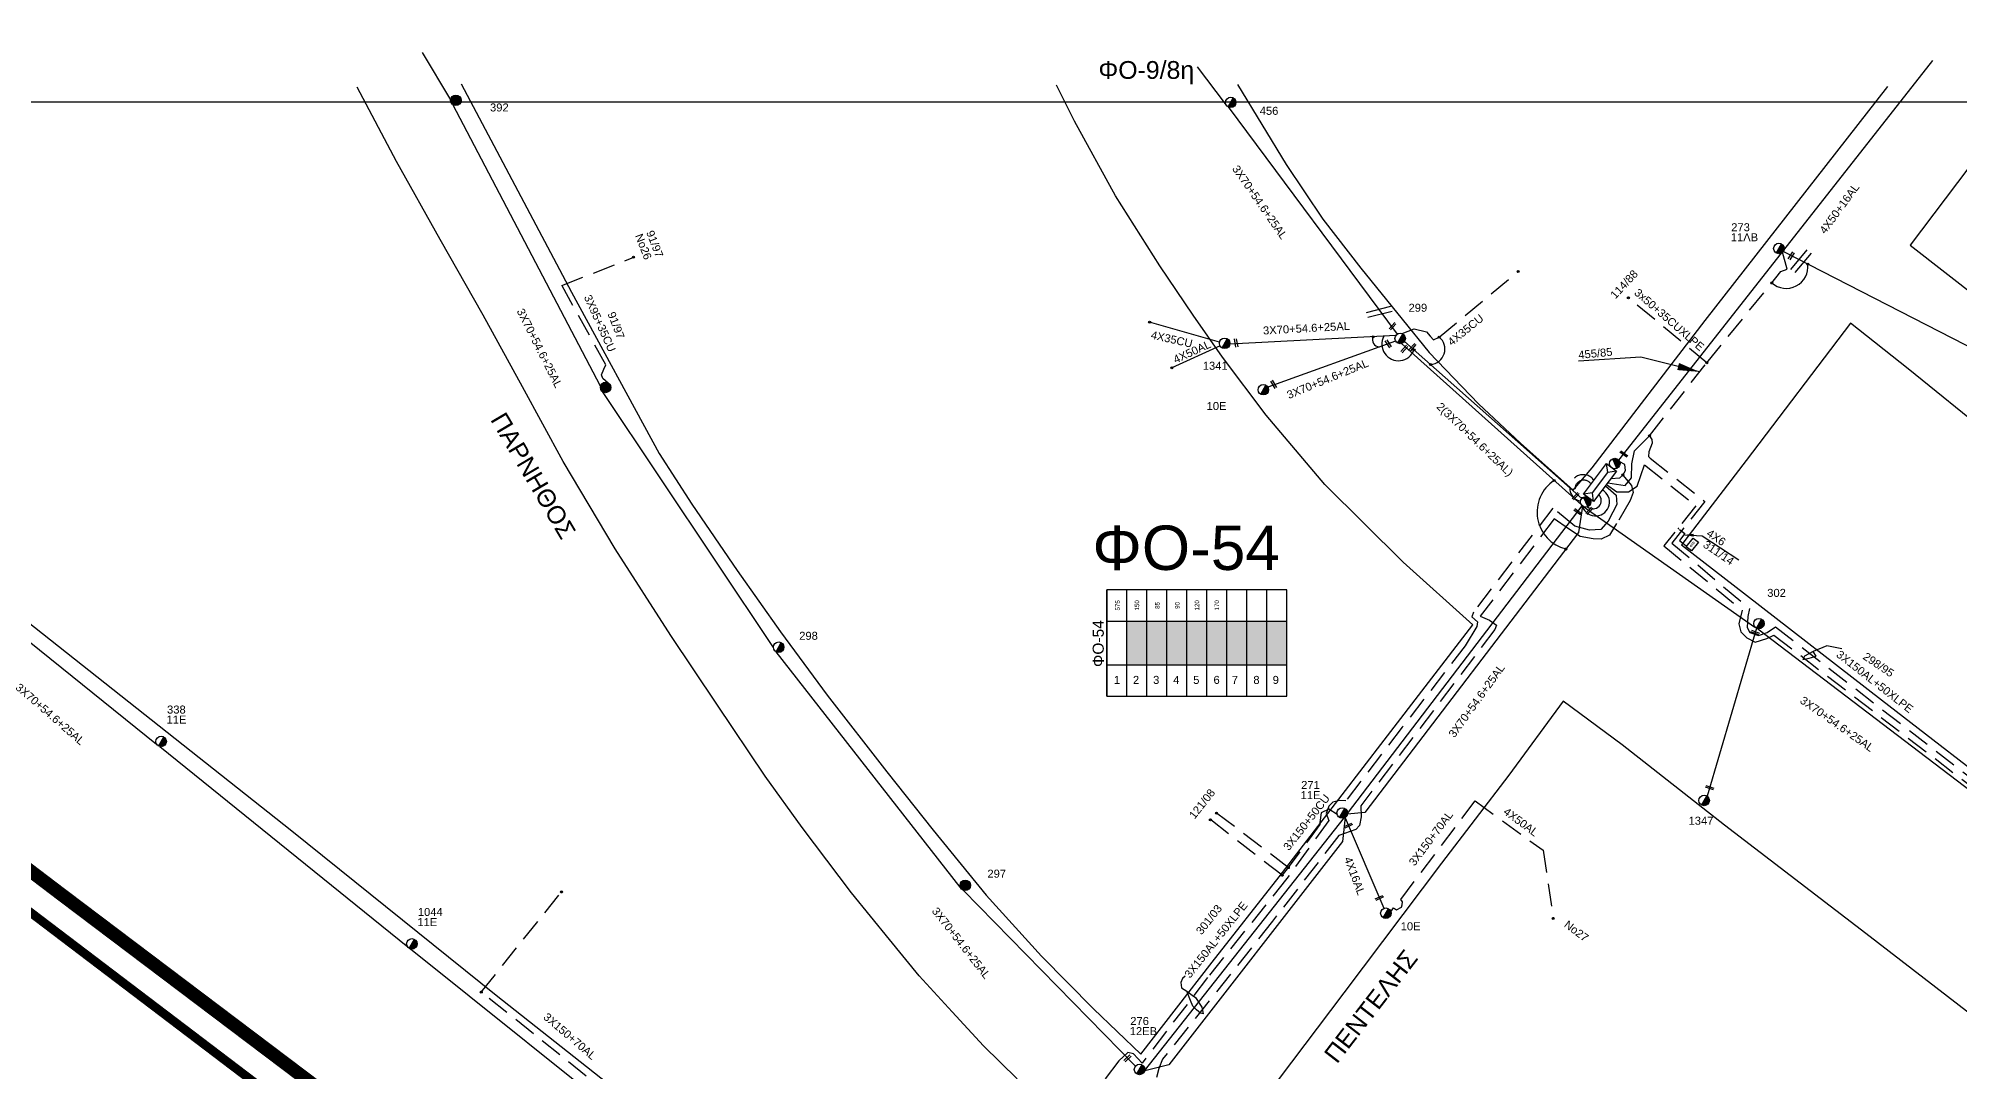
# Model space of a CAD drawing. Header units: millimetres. Extents: x 895 to 1951, y 728 to 1259.
# Drawn here: x 1381.8 to 1597.9, y 1141.9 to 1258.1 of the extents above; entities that cross this region are included whole.
import ezdxf
from ezdxf.enums import TextEntityAlignment as Align

# ---------------------------------------------------------------- set-up
doc = ezdxf.new("R2010")
doc.units = ezdxf.units.MM
doc.linetypes.add('CENTER', pattern=[50.8, 31.75, -6.35, 6.35, -6.35])
doc.linetypes.add('DASHED', pattern=[19.05, 12.7, -6.35])
for name, color, linetype in [('Pillar OTE', 7, 'Continuous'), ('Άγνωστα', 7, 'Continuous'), ('Ασφαλειοκιβώτια Χ.Τ 9 αναχωρήσεων', 7, 'Continuous'), ('Γέφυρες Εναέριου Δικτύου', 7, 'Continuous'), ('Γυμνά εναέρια ΧΤ (3Φ)   4x16AL', 7, 'Continuous'), ('Γυμνά εναέρια ΧΤ (3Φ)   4x35CU', 7, 'Continuous'), ('Γυμνά εναέρια ΧΤ (3Φ)   4x50AL', 7, 'Continuous'), ('Γυμνά εναέρια ΧΤ και ΦΟΠ (3Φ)   4x50+16AL', 7, 'Continuous'), ('Επιγραφές - Σχήματα', 7, 'Continuous'), ('Καλώδια ΧΤ   3x150+50CU', 7, 'DASHED'), ('Καλώδια ΧΤ   3x150AL+50XLPE', 7, 'DASHED'), ('Καλώδια ΧΤ   3x95+35 CU', 7, 'DASHED'), ('Μηχανική τομή', 7, 'Continuous'), ('Στύλος Ξύλινος', 7, 'Continuous'), ('Στύλος Ξύλινος @ 1', 7, 'Continuous'), ('Στύλος ΦΜ', 7, 'Continuous'), ('Στύλος ΦΜ @ 1', 7, 'Continuous'), ('Συνδέσεις', 7, 'Continuous'), ('Συνεστραμμένα ΧΤ   3x70+54.6+25 AL', 7, 'SYN_LINE'), ('Τομή', 7, 'Continuous'), ('Υποσταθμός εναέριος 2 στύλων', 7, 'Continuous'), ('Υποσταθμός πόλεως', 7, 'Continuous'), ('Υπόβαθρο ΔΕΗ', 7, 'Continuous'), ('Υπόγεια Καλώδια Δικτύου ΧΤ      2Χ6 CU', 7, 'DASHED'), ('Υπόγεια καλώδια Δικτύου ΧΤ και Παρ. ΧΤ - 3X150+70 AL', 7, 'DASHED'), ('Υπόγεια καλώδια Παροχών ΧΤ   4x50AL', 7, 'DASHED'), ('Υπόγεια καλώδια Παροχών ΧΤ   4x6', 7, 'DASHED')]:
    doc.layers.add(name, color=color, linetype=linetype)
doc.styles.get("Standard").update_dxf_attribs({"font": 'ARIAL.TTF'})
doc.linetypes.add('SYN_LINE', pattern='A,0.5,-0.0001,["/\\/\\/\\/",Standard,S=0.1,R=0,X=0,Y=-0.05],-0.25', length=0.7501)
doc.dimstyles.new('ISO-25', dxfattribs={"dimtxt": 2.5, "dimasz": 2.5, "dimexe": 1.25, "dimexo": 0.625, "dimtad": 1, "dimtxsty": 'Standard', "dimcen": 2.5, "dimadec": 0, "dimazin": 0, "dimtfac": 1, "dimtmove": 0, "dimatfit": 3, "dimfxl": 1, "dimarcsym": 0})

# ---------------------------------------------------------------- blocks, each defined once
blk = doc.blocks.new('ΥΠΑΡΧΩΝ ΤΣΙΜΕΝΤΕΝΙΟΣ ΣΤΥΛΟΣ')
at = {"layer": 'Στύλος ΦΜ'}
blk.add_hatch(color=7, dxfattribs=at).paths.add_polyline_path([(-1.29, -2.28, 0.574793), (2.62, 0, 0.268822), (1.3, 2.27)])
at = {"layer": 'Στύλος ΦΜ', "color": 7}
blk.add_line((-1.29, -2.28), (1.3, 2.27), dxfattribs=at)
blk.add_circle((0, 0), 2.62, dxfattribs=at)
at = {"layer": 'Στύλος ΦΜ', "flags": 4}
for tag, p in [('ΑΡΙΘΜΟΣ', (-4.68, 8.05)), ('ΤΥΠΟΣ', (-4.91, 3.03))]:
    blk.add_attdef(tag, p, '', height=4, dxfattribs=at)
blk = doc.blocks.new('ΥΠΑΡΧΩΝ ΞΥΛΙΝΟΣ ΣΤΥΛΟΣ')
at = {"layer": 'Στύλος Ξύλινος'}
h = blk.add_hatch(color=7, dxfattribs=at)
h.paths.add_polyline_path([(-2.62, 0, 0.270008), (-1.29, -2.28), (1.3, 2.27, 0.576266)])
h.paths.add_polyline_path([(-1.29, -2.28, 0.574793), (2.62, 0, 0.268822), (1.3, 2.27)])
at = {"layer": 'Στύλος Ξύλινος', "color": 7}
blk.add_line((-1.29, -2.28), (1.3, 2.27), dxfattribs=at)
blk.add_circle((0, 0), 2.62, dxfattribs=at)
at = {"layer": 'Στύλος Ξύλινος', "flags": 4}
for tag, p in [('ΑΡΙΘΜΟΣ', (-4.91, 8.6)), ('ΤΥΠΟΣ', (-4.85, 3.39))]:
    blk.add_attdef(tag, p, '', height=4, dxfattribs=at)
blk = doc.blocks.new('ΥΠΟΣΤΑΘΜΟΣ ΕΝΑΕΡΙΟΣ ΕΠΙ 2 ΣΤΥΛΩΝ')
at = {"layer": 'Υποσταθμός εναέριος 2 στύλων', "linetype": 'Continuous'}
for points in [[(-11.97, -2.11, 0.574793), (-8.45, -0.07, 0.268822), (-9.64, 1.98)], [(9.68, -2.15, 0.574793), (13.19, -0.1, 0.268822), (12.01, 1.95)]]:
    blk.add_hatch(color=256, dxfattribs=at).paths.add_polyline_path(points)
for p, q in [((-11.97, -2.11), (-9.64, 1.98)), ((9.68, -2.15), (12.01, 1.95))]:
    blk.add_line(p, q, dxfattribs=at)
for centre in [(-10.81, -0.07), (10.84, -0.1)]:
    blk.add_circle(centre, 2.36, dxfattribs=at)
at = {"layer": 'Υποσταθμός πόλεως', "linetype": 'Continuous', "ltscale": 40}
blk.add_lwpolyline([(-8.57, 2.82), (8.57, 2.82), (8.57, -2.82), (-8.57, -2.82)], close=True, dxfattribs=at)
for points in [[(-5.75, 0), (-8.57, 2.82)], [(-8.57, -2.82), (-5.75, 0)], [(-5.75, 0), (5.75, 0)], [(5.75, 0), (8.57, 2.82)], [(8.57, -2.82), (5.75, 0)]]:
    blk.add_lwpolyline(points, dxfattribs=at)
at = {"layer": 'Υποσταθμός εναέριος 2 στύλων', "ltscale": 40, "flags": 1}
for tag, p in [('ΜΕΤΑΣΧΗΜΑΤΙΣΜΟΣ', (14.09, 2.51)), ('ΙΣΧΥΣ', (14.07, -0.28)), ('ΑΡΙΘΜΟΣ', (14.19, -3))]:
    blk.add_attdef(tag, p, '', height=1.8, dxfattribs=at)
blk = doc.blocks.new('ΜΗΧΑΝΙΚΗ ΤΟΜΗ')
at = {"layer": 'Μηχανική τομή', "ltscale": 40}
for p, q in [((-1.89, 0.78), (1.89, 0.78)), ((1.89, 0), (-1.89, 0))]:
    blk.add_line(p, q, dxfattribs=at)
blk = doc.blocks.new('ΤΟΜΗ')
at = {"layer": 'Τομή', "ltscale": 40}
for p, q in [((-5.68, 0), (5.68, 0)), ((5.68, -2.33), (-5.68, -2.33))]:
    blk.add_line(p, q, dxfattribs=at)
blk = doc.blocks.new('_ΣΥΝΔΕΣΗ')
at = {"layer": 'Συνδέσεις', "linetype": 'SYN_LINE', "ltscale": 40}
blk.add_hatch(color=256, dxfattribs=at).paths.add_polyline_path([(0.5, -0.01, 1), (-0.5, -0.01, 1)])
at = {"layer": 'Συνδέσεις'}
blk.add_circle((0, -0.01), 0.5, dxfattribs=at)
blk = doc.blocks.new('ΑΣΦΑΛΕΙΟΚΙΒΩΤΙΟ ΥΠΟΣΤΑΘΜΟΥ 9 ΑΝΑΧΩΡΗΣΕΩΝ')
at = {"layer": 'Ασφαλειοκιβώτια Χ.Τ 9 αναχωρήσεων', "ltscale": 40}
for p, q in [((-23.8, 40.36), (24.02, 40.36)), ((-9.72, 40.36), (-9.72, -40.64)), ((9.94, 40.36), (9.94, -40.64)), ((-23.8, 31.36), (24.02, 31.36)), ((-23.8, 22.36), (24.02, 22.36)), ((-23.8, 13.36), (24.02, 13.36)), ((-23.8, 4.36), (24.02, 4.36)), ((-23.8, -4.64), (24.02, -4.64)), ((-23.8, -13.64), (24.02, -13.64)), ((-23.8, -22.64), (24.02, -22.64)), ((-23.8, -31.64), (24.02, -31.64))]:
    blk.add_line(p, q, dxfattribs=at)
at = {"layer": 'Ασφαλειοκιβώτια Χ.Τ 9 αναχωρήσεων'}
blk.add_lwpolyline([(-23.8, -40.64), (24.02, -40.64), (24.02, 40.36), (-23.8, 40.36)], close=True, dxfattribs=at)
for s, p in [('1', (-18.29, 37.24)), ('2', (-18.29, 28.67)), ('3', (-18.29, 19.6)), ('4', (-18.29, 10.58)), ('5', (-18.29, 1.57)), ('6', (-18.29, -7.57)), ('7', (-18.29, -15.81)), ('8', (-18.29, -25.5)), ('9', (-18.29, -34.19))]:
    blk.add_text(s, height=3.6, rotation=270, dxfattribs=at).set_placement(p)
at = {"layer": 'Ασφαλειοκιβώτια Χ.Τ 9 αναχωρήσεων', "ltscale": 40}
for tag, height, p in [('ΟΝΟΜΑ', 5, (-0.16, 44.31)), ('ΚΕΙΜΕΝΟ 1', 2, (17.06, 35.59)), ('ΚΕΙΜΕΝΟ 2', 2, (17.06, 26.88)), ('ΚΕΙΜΕΝΟ 3', 2, (17.06, 17.69)), ('ΚΕΙΜΕΝΟ 4', 2, (17.06, 8.71)), ('ΚΕΙΜΕΝΟ 5', 2, (17.06, -0.13)), ('ΚΕΙΜΕΝΟ 6', 2, (17.06, -9.05)), ('ΚΕΙΜΕΝΟ 7', 2, (17.06, -18.13)), ('ΚΕΙΜΕΝΟ 8', 2, (17.06, -26.85)), ('ΣΧ', 2, (-0.1, -42.64)), ('ΚΕΙΜΕΝΟ 9', 2, (17.06, -35.99))]:
    blk.add_attdef(tag, text='', height=height, dxfattribs=at).set_placement(p, align=Align.MIDDLE_CENTER)
blk = doc.blocks.new('PILLAR ΟΤΕ')
at = {"layer": 'Pillar OTE', "ltscale": 40}
blk.add_lwpolyline([(-3.3, 2), (3.4, 2), (3.4, -2), (-3.3, -2)], close=True, dxfattribs=at)
at = {"layer": 'Pillar OTE', "insert": (-1.8, 0.7), "char_height": 1.357, "width": 109.961, "attachment_point": 1}
blk.add_mtext('{\\fArial|b1|i0|c161|p34;OTE}', dxfattribs=at)

msp = doc.modelspace()

# ---------------------------------------------------------------- hatches: boundary and pattern name
at = {"layer": 'Pillar OTE', "ltscale": 40}
h = msp.add_hatch(color=256, dxfattribs=at)
h.dxf.hatch_style = 1
h.paths.add_polyline_path([(1566.11, 1202.92), (1566.38, 1202.85), (1566.26, 1203.11)])
at = {"layer": 'Ασφαλειοκιβώτια Χ.Τ 9 αναχωρήσεων'}
for color, points in [(2, [(1504.21, 1192.54), (1504.21, 1187.63), (1506.46, 1187.63), (1506.46, 1192.54)]), (151, [(1506.46, 1192.54), (1506.46, 1187.63), (1508.71, 1187.63), (1508.71, 1192.54)]), (1, [(1508.71, 1192.54), (1508.71, 1187.63), (1510.96, 1187.63), (1510.96, 1192.54)]), (62, [(1510.96, 1192.54), (1510.96, 1187.63), (1513.21, 1187.63), (1513.21, 1192.54)]), (6, [(1513.21, 1192.54), (1513.21, 1187.63), (1515.46, 1187.63), (1515.46, 1192.54)]), (85, [(1515.46, 1192.54), (1515.46, 1187.63), (1517.71, 1187.63), (1517.71, 1192.54)]), (30, [(1517.71, 1192.54), (1517.71, 1187.63), (1519.96, 1187.63), (1519.96, 1192.54)]), (154, [(1519.96, 1192.54), (1519.96, 1187.63), (1522.21, 1187.63), (1522.21, 1192.54)])]:
    msp.add_hatch(color=color, dxfattribs=at).paths.add_polyline_path(points)

# ---------------------------------------------------------------- linework, layer by layer
at = {"layer": 'Άγνωστα', "color": 6, "linetype": 'DASHED', "ltscale": 0.2}
for points in [[(1558.3, 1208.13), (1560.24, 1207.81), (1560.95, 1208.69), (1561.01, 1210.25), (1561.3, 1211.72), (1562.98, 1213.42), (1569.43, 1221.62), (1577.77, 1231.88), (1578.46, 1232.17), (1577.95, 1234.06)], [(1569.43, 1221.62), (1560.61, 1228.95)]]:
    msp.add_lwpolyline(points, dxfattribs=at)
at = {"layer": 'Άγνωστα', "color": 2, "linetype": 'DASHED', "ltscale": 0.2}
for points in [[(1521.66, 1163.95), (1513.59, 1170.2)], [(1522.36, 1164.81), (1514.29, 1170.95)]]:
    msp.add_lwpolyline(points, dxfattribs=at)
at = {"layer": 'Άγνωστα', "color": 1, "linetype": 'DASHED', "ltscale": 0.2}
msp.add_arc((1555.52, 1207.53), 1.5, 35.5866, 259.4597, dxfattribs=at)
at = {"layer": 'Άγνωστα', "color": 30, "linetype": 'DASHED', "ltscale": 0.2}
msp.add_arc((1555.59, 1207.43), 0.984, 33.0281, 262.8367, dxfattribs=at)
at = {"layer": 'Γέφυρες Εναέριου Δικτύου'}
for centre, radius, start, end in [((1578.37, 1232.44), 2.44, 228.1154, 6.7399), ((1532.65, 1224.22), 0.823, 156.752, 264.4725), ((1534.75, 1223.73), 1.87, 151.8176, 339.6877), ((1538.22, 1223.17), 1.75, 274.7462, 50.3701), ((1554.6, 1204.81), 4.26, 123.1058, 256.24)]:
    msp.add_arc(centre, radius, start, end, dxfattribs=at)
at = {"layer": 'Γυμνά εναέρια ΧΤ (3Φ)   4x16AL', "color": 2}
msp.add_lwpolyline([(1528.76, 1170.4), (1533.1, 1160.23)], dxfattribs=at)
at = {"layer": 'Γυμνά εναέρια ΧΤ (3Φ)   4x35CU', "color": 30, "linetype": 'DASHED', "ltscale": 0.2}
msp.add_lwpolyline([(1535.15, 1224.91), (1536.51, 1225.46), (1537.91, 1225.12), (1538.32, 1224.62), (1538.69, 1224.22), (1539.33, 1224.51), (1548.21, 1231.91)], dxfattribs=at)
at = {"layer": 'Γυμνά εναέρια ΧΤ (3Φ)   4x35CU', "color": 30, "linetype": 'SYN_LINE', "ltscale": 20}
msp.add_lwpolyline([(1514.63, 1223.93), (1506.76, 1226.2)], dxfattribs=at)
at = {"layer": 'Γυμνά εναέρια ΧΤ (3Φ)   4x50AL', "color": 30, "linetype": 'SYN_LINE', "ltscale": 10}
msp.add_lwpolyline([(1514.68, 1223.53), (1509.25, 1221.07)], dxfattribs=at)
at = {"layer": 'Γυμνά εναέρια ΧΤ και ΦΟΠ (3Φ)   4x50+16AL', "color": 62}
for points in [[(1578.11, 1234.31), (1594.86, 1255.65)], [(1559.54, 1210.66), (1577.84, 1233.97)]]:
    msp.add_lwpolyline(points, dxfattribs=at)
at = {"layer": 'Επιγραφές - Σχήματα'}
msp.add_lwpolyline([(897.66, 745.99), (1897.31, 745.99), (1897.31, 1250.94), (897.66, 1250.94)], close=True, dxfattribs=at)
for points in [[(1584.62, 1189.43), (1582.95, 1189.76), (1581.4, 1189.15), (1580.42, 1188.6), (1580.24, 1188.22), (1580.95, 1188.37), (1581.72, 1188.62), (1581.4, 1189.15)], [(1510.77, 1152.6), (1510.44, 1152.33), (1510.28, 1151.88), (1510.35, 1151.29), (1510.94, 1150.89), (1511.56, 1150.45), (1511.93, 1150.18), (1512.63, 1149.12), (1512.77, 1148.36), (1512.49, 1148.44), (1512.02, 1148.8), (1511.6, 1149.23), (1511.36, 1149.86), (1510.94, 1150.89)]]:
    msp.add_lwpolyline(points, dxfattribs=at)
at = {"layer": 'Καλώδια ΧΤ   3x150+50CU', "color": 2, "ltscale": 0.2}
msp.add_lwpolyline([(1527.86, 1170.78), (1526.93, 1171.39), (1526.04, 1170.96), (1525.89, 1169.9), (1525.89, 1169.67), (1522.36, 1164.81), (1521.66, 1163.95)], dxfattribs=at)
at = {"layer": 'Καλώδια ΧΤ   3x150AL+50XLPE', "color": 6, "ltscale": 0.2}
msp.add_lwpolyline([(1562.98, 1213.42), (1563.26, 1212.98), (1563.29, 1212.59), (1562.9, 1211.59), (1562.86, 1211.08), (1563.06, 1210.9), (1569.21, 1206.02), (1565.49, 1201.33), (1574.22, 1193.99), (1574.04, 1193.07), (1573.96, 1191.82), (1574.28, 1191.29), (1575.23, 1190.94), (1576.21, 1191.26), (1577.15, 1191.91), (1602.92, 1171.97)], dxfattribs=at)
at = {"layer": 'Καλώδια ΧΤ   3x150AL+50XLPE', "color": 62, "ltscale": 0.2}
for points in [[(1558.64, 1208.59), (1559.64, 1208.66), (1559.98, 1208.97), (1560.3, 1209.49), (1560.21, 1210.19), (1559.64, 1210.47)], [(1559.98, 1208.97), (1560.98, 1207.8), (1561.14, 1207.03), (1560.82, 1206.11), (1559.29, 1203.52), (1558.5, 1202.24), (1557.56, 1201.79), (1556.64, 1201.81), (1555.19, 1202.06), (1553.89, 1202.95), (1552.27, 1204.05), (1543.95, 1193.12), (1545, 1192.65), (1545.79, 1192.09), (1545.6, 1191.6), (1530.53, 1171.78), (1530.55, 1170.51), (1530.35, 1169.57), (1529.96, 1169.09), (1528.03, 1168.42), (1520.59, 1158.78), (1508.22, 1143.24), (1507.81, 1142.19), (1507.54, 1141.19)]]:
    msp.add_lwpolyline(points, dxfattribs=at)
at = {"layer": 'Καλώδια ΧΤ   3x150AL+50XLPE', "color": 85, "ltscale": 0.2}
msp.add_lwpolyline([(1558.15, 1207.93), (1559.32, 1207.11), (1560.63, 1207.12), (1561.6, 1207.75), (1562.41, 1210.14), (1568.21, 1205.52), (1564.59, 1201.03), (1573.42, 1193.79), (1573.05, 1192.26), (1573.27, 1191.34), (1573.93, 1190.67), (1574.87, 1190.2), (1576.17, 1190.59), (1576.97, 1190.99), (1601.92, 1171.85)], dxfattribs=at)
at = {"layer": 'Καλώδια ΧΤ   3x150AL+50XLPE', "color": 5, "ltscale": 0.2}
msp.add_lwpolyline([(1558.02, 1207.76), (1559.23, 1206.72), (1559.32, 1205.67), (1558.87, 1204.8), (1558.32, 1203.79), (1557.5, 1202.88), (1556.22, 1202.77), (1554.6, 1203.24), (1552.11, 1205.27), (1543.18, 1193.56), (1542.99, 1193.03), (1543.64, 1192.47), (1543.56, 1191.94), (1542.27, 1189.78), (1535.16, 1180.6), (1528.84, 1172.33), (1528.13, 1172.35), (1527.37, 1172.18), (1526.93, 1171.71), (1526.61, 1170.92), (1526.9, 1170.1), (1522.21, 1163.6), (1513.28, 1152.45), (1505.9, 1142.81), (1504.94, 1143.84), (1504.29, 1144), (1503.29, 1143.07), (1498.09, 1136.12)], dxfattribs=at)
at = {"layer": 'Καλώδια ΧΤ   3x95+35 CU', "color": 151, "ltscale": 0.2}
msp.add_lwpolyline([(1446.1, 1219.09), (1445.25, 1219.85), (1445.11, 1220.27), (1445.36, 1220.9), (1445.57, 1221.38), (1440.64, 1230.33), (1448.74, 1233.5)], dxfattribs=at)
at = {"layer": 'Συνεστραμμένα ΧΤ   3x70+54.6+25 AL', "color": 151, "ltscale": 20}
for points in [[(1428.14, 1251.23), (1424.95, 1256.53)], [(1444.99, 1218.99), (1428.36, 1250.7)], [(1555.34, 1205.63), (1535.08, 1223.79)], [(1464.44, 1189.6), (1445.21, 1218.38)], [(1555.46, 1205.5), (1554.99, 1202.51), (1530.97, 1171.03), (1529, 1170.84)], [(1485.46, 1162.62), (1464.75, 1189.1)], [(1528.76, 1170.48), (1528.47, 1167.75), (1508.91, 1142.61), (1506.21, 1141.96)], [(1505.15, 1142.46), (1485.77, 1162.29)]]:
    msp.add_lwpolyline(points, dxfattribs=at)
at = {"layer": 'Συνεστραμμένα ΧΤ   3x70+54.6+25 AL', "color": 2, "ltscale": 20}
for points in [[(1515.31, 1250.76), (1512.16, 1254.94)], [(1515.58, 1250.42), (1534.61, 1224.85)], [(1529.01, 1170.91), (1555.42, 1205.53)], [(1506.18, 1141.93), (1528.69, 1170.44)]]:
    msp.add_lwpolyline(points, dxfattribs=at)
at = {"layer": 'Συνεστραμμένα ΧΤ   3x70+54.6+25 AL', "color": 6, "ltscale": 20}
msp.add_lwpolyline([(1613.21, 1216.1), (1578.02, 1234.15)], dxfattribs=at)
at = {"layer": 'Συνεστραμμένα ΧΤ   3x70+54.6+25 AL', "color": 30, "ltscale": 20}
for points in [[(1534.44, 1224.68), (1515.79, 1223.73)], [(1534.43, 1224.07), (1520.06, 1218.88)], [(1535.43, 1224.03), (1555.36, 1206.36)]]:
    msp.add_lwpolyline(points, dxfattribs=at)
at = {"layer": 'Συνεστραμμένα ΧΤ   3x70+54.6+25 AL', "color": 1, "ltscale": 20}
for points in [[(1555.48, 1205.49), (1574.85, 1191.88)], [(1364.03, 1203.67), (1395.06, 1178.69)], [(1575.02, 1191.75), (1569.48, 1172.84)], [(1575.19, 1191.69), (1603.28, 1170.27)], [(1395.4, 1178.44), (1423.3, 1155.88)], [(1423.62, 1155.66), (1449.81, 1134.65)]]:
    msp.add_lwpolyline(points, dxfattribs=at)
at = {"layer": 'Συνεστραμμένα ΧΤ   3x70+54.6+25 AL', "color": 2, "ltscale": 20}
msp.add_arc((1556.93, 1205.95), 1.56, 200.7092, 61.2488, dxfattribs=at)
at = {"layer": 'Συνεστραμμένα ΧΤ   3x70+54.6+25 AL', "color": 151, "ltscale": 20}
msp.add_arc((1556.64, 1206.12), 0.929, 228.1919, 45.8762, dxfattribs=at)
at = {"layer": 'Υπόβαθρο ΔΕΗ', "color": 1, "linetype": 'CENTER', "ltscale": 1.5, "const_width": 1}
msp.add_lwpolyline([(1252.66, 1257.63), (1373.14, 1165.64), (1499.09, 1069.96), (1622.39, 972.64), (1799.71, 837.45)], dxfattribs=at)
at = {"layer": 'Υπόβαθρο ΔΕΗ', "linetype": 'DASHED', "ltscale": 3, "const_width": 1.5}
msp.add_lwpolyline([(1265.05, 1252.52), (1327.5, 1205), (1384.24, 1161.87), (1433.47, 1124.69), (1486.64, 1083.81), (1544.29, 1038.58), (1599.25, 995.19), (1892.56, 771.14)], dxfattribs=at)
at = {"layer": 'Υπόβαθρο ΔΕΗ'}
for points in [[(1491.84, 1141.05), (1488.08, 1144.74), (1484.53, 1148.57), (1480.82, 1152.64), (1477.5, 1156.74), (1473.24, 1161.97), (1467.69, 1169.32), (1463.52, 1175.12), (1458.06, 1183.2), (1452.91, 1190.94), (1446.62, 1200.69), (1440.79, 1210.51), (1436.21, 1218.92), (1431.78, 1227), (1426.97, 1235.51), (1422.05, 1244.26), (1417.6, 1252.65)], [(1429.31, 1253.01), (1441.74, 1229.59), (1451.58, 1211.41), (1455.27, 1205.73), (1460.36, 1198.25), (1465.24, 1191.35), (1470.5, 1184.21), (1477.2, 1175.58), (1482.4, 1169.03), (1488.38, 1161.72), (1494.58, 1154.86), (1500.46, 1148.91), (1505.77, 1143.81), (1513.79, 1154.18), (1521.32, 1163.77), (1533.15, 1179.15), (1543.13, 1192.12), (1535.28, 1199.17), (1526.46, 1207.94), (1519.88, 1215.74), (1514.97, 1222.25), (1511.64, 1226.99), (1507.91, 1232.54), (1502.92, 1240.43), (1498.31, 1248.83), (1496.28, 1252.87)], [(1516.64, 1252.93), (1522.1, 1243.93), (1526.23, 1237.8), (1530.51, 1232.28), (1535.16, 1226.54), (1538.22, 1222.8), (1543.77, 1217.02), (1548.47, 1212.58), (1554.41, 1207.29), (1556.52, 1209.79), (1569.24, 1226.4), (1589.81, 1252.71)], [(1605.51, 1252.33), (1592.31, 1234.85), (1604.01, 1225.74), (1614.12, 1217.94), (1622.85, 1211.08), (1631.44, 1204.32), (1638.78, 1198.6), (1648.71, 1190.96), (1659.11, 1182.91), (1667.26, 1176.61), (1677.77, 1168.47), (1685.63, 1162.34), (1695.71, 1154.42), (1703.22, 1148.83), (1713.77, 1140.33), (1718.54, 1146.48), (1730.48, 1161.83), (1736.94, 1170.08), (1716.76, 1186.85), (1703.49, 1197.98), (1684.6, 1213.57), (1665, 1229.61), (1648.19, 1243.47), (1637.59, 1252.22)], [(1585.61, 1226.08), (1573.85, 1210.62), (1566.59, 1201.12), (1573.91, 1195.49), (1589.08, 1183.68), (1604.42, 1171.83), (1616.97, 1162.17), (1634.57, 1148.6), (1649.19, 1137.35), (1664.96, 1125.32), (1676.85, 1116.53), (1687.94, 1107.92), (1698.09, 1120.64), (1705.9, 1130.25), (1685.51, 1146.45), (1673.38, 1156.18), (1658.49, 1167.96), (1631.48, 1189.42), (1631.48, 1189.42), (1611.37, 1205.52), (1601.36, 1213.45), (1592.09, 1220.93), (1585.61, 1226.08)], [(1568.93, 1202.16), (1573.02, 1199.46)], [(1370.84, 1200.13), (1410.25, 1168.94), (1433.24, 1150.45), (1461.07, 1128.46)], [(1553.27, 1183.56), (1547.15, 1175.2), (1539.58, 1165.32), (1528.61, 1150.72), (1521.2, 1140.93), (1516.5, 1134.96), (1524.32, 1128.89), (1530.45, 1124.34), (1541.16, 1115.75), (1546.66, 1112.09), (1552.25, 1107.11), (1558.77, 1102.32), (1566.35, 1096.48), (1575.93, 1088.88), (1583.74, 1082.96), (1592.56, 1076.04), (1603.6, 1067.5)], [(1599.15, 1148.27), (1587.33, 1157.39), (1571.41, 1169.58), (1559.91, 1178.63), (1553.27, 1183.56)]]:
    msp.add_lwpolyline(points, dxfattribs=at)
at = {"layer": 'Υπόγεια Καλώδια Δικτύου ΧΤ      2Χ6 CU', "linetype": 'DASHED', "ltscale": 0.2}
msp.add_lwpolyline([(1567.35, 1202.11), (1566.74, 1201.32)], dxfattribs=at)
at = {"layer": 'Υπόγεια καλώδια Δικτύου ΧΤ και Παρ. ΧΤ - 3X150+70 AL', "color": 2, "ltscale": 0.2}
msp.add_lwpolyline([(1533.89, 1159.85), (1534.18, 1160.29), (1534.54, 1160.05), (1535.1, 1160.36), (1535.15, 1160.61), (1535.19, 1160.95), (1535, 1161.22), (1543.36, 1172.31)], dxfattribs=at)
at = {"layer": 'Υπόγεια καλώδια Δικτύου ΧΤ και Παρ. ΧΤ - 3X150+70 AL', "color": 1, "ltscale": 0.2}
msp.add_lwpolyline([(1450.15, 1134.88), (1449.32, 1136.58), (1431.58, 1150.81), (1440.6, 1162.07)], dxfattribs=at)
at = {"layer": 'Υπόγεια καλώδια Παροχών ΧΤ   4x50AL', "color": 2, "ltscale": 0.2}
msp.add_lwpolyline([(1543.36, 1172.31), (1551.02, 1166.76), (1552.16, 1159.09)], dxfattribs=at)
at = {"layer": 'Υπόγεια καλώδια Παροχών ΧΤ   4x6', "color": 85, "linetype": 'DASHED', "ltscale": 0.1}
msp.add_lwpolyline([(1566.38, 1202.85), (1566.95, 1202.42), (1566.35, 1201.62), (1567.12, 1201.03)], dxfattribs=at)

# ---------------------------------------------------------------- block references
at = {"layer": 'Pillar OTE', "xscale": 0.1875, "yscale": 0.1875, "zscale": 0.1875, "rotation": 52.05651626427704}
msp.add_blockref('PILLAR ΟΤΕ', (1567.8, 1201.17), dxfattribs=at)
at = {"layer": 'Ασφαλειοκιβώτια Χ.Τ 9 αναχωρήσεων', "xscale": 0.25, "yscale": 0.25, "zscale": 0.25, "rotation": 90}
msp.add_blockref('ΑΣΦΑΛΕΙΟΚΙΒΩΤΙΟ ΥΠΟΣΤΑΘΜΟΥ 9 ΑΝΑΧΩΡΗΣΕΩΝ', (1512.05, 1190.06), dxfattribs=at).add_auto_attribs({'ΟΝΟΜΑ': 'ΦΟ-54', 'ΚΕΙΜΕΝΟ 2': '150', 'ΚΕΙΜΕΝΟ 1': '575', 'ΚΕΙΜΕΝΟ 3': '85', 'ΚΕΙΜΕΝΟ 4': '90', 'ΚΕΙΜΕΝΟ 5': '120', 'ΚΕΙΜΕΝΟ 6': '170'})
at = {"layer": 'Μηχανική τομή'}
for p, xscale, yscale, zscale, rotation in [((1578.85, 1233.72), 0.2499999999999488, 0.2499999999999488, 0.2499999999999488, 236.8898457126369), ((1534.01, 1225.8), 0.2499999999999448, 0.2499999999999448, 0.2499999999999448, 228.1985335219322), ((1516.39, 1223.84), 0.2499999999998455, 0.2499999999998455, 0.2499999999998455, 279.8065756433065), ((1533.51, 1223.71), 0.2499999999998786, 0.2499999999998786, 0.2499999999998786, 302.0510976630227), ((1535.33, 1223.24), 0.2499999999999448, 0.2499999999999448, 0.2499999999999448, 228.1985335219322), ((1536.26, 1223.46), 0.2499999999999448, 0.2499999999999448, 0.2499999999999448, 228.1985335219322), ((1520.63, 1219.15), 0.2499999999998304, 0.2499999999998304, 0.2499999999998304, 302.0510976630296), ((1560.15, 1211.44), 0.2499999999999746, 0.2499999999999746, 0.2499999999999746, 144.5417325549144), ((1554.61, 1206.68), 0.2499999999999448, 0.2499999999999448, 0.2499999999999448, 228.1985335219322), ((1554.97, 1204.94), 0.2499999999999746, 0.2499999999999746, 0.2499999999999746, 144.5417325549144), ((1556.14, 1205.03), 0.2499999999999448, 0.2499999999999448, 0.2499999999999448, 228.1985335219322), ((1574.9, 1191.36), 0.2499999999999534, 0.2499999999999534, 0.2499999999999534, 160.1545678412692), ((1569.79, 1173.89), 0.2499999999999688, 0.2499999999999688, 0.2499999999999688, 161.2019441208051), ((1529.08, 1169.63), 0.2499999999999091, 0.2499999999999091, 0.2499999999999091, 204.694112865647), ((1532.56, 1161.49), 0.2499999999999091, 0.2499999999999091, 0.2499999999999091, 204.694112865647), ((1504.2, 1143.42), 0.2500000000000045, 0.2500000000000045, 0.2500000000000045, 224.2797414059629)]:
    msp.add_blockref('ΜΗΧΑΝΙΚΗ ΤΟΜΗ', p, dxfattribs=dict(at, xscale=xscale, yscale=yscale, zscale=zscale, rotation=rotation))
at = {"layer": 'Στύλος Ξύλινος @ 1', "ltscale": 40}
ref = msp.add_blockref('ΥΠΑΡΧΩΝ ΞΥΛΙΝΟΣ ΣΤΥΛΟΣ', (1428.72, 1251.16), dxfattribs=dict(at, xscale=0.2249999999999091, yscale=0.2249999999999091, zscale=0.2249999999999091))
ref.add_attrib('ΤΥΠΟΣ', '392', (1432.56, 1249.91), dxfattribs={"layer": 'Στύλος Ξύλινος', "height": 0.9, "flags": 4})
at = {"layer": 'Στύλος Ξύλινος @ 1', "ltscale": 40, "xscale": 0.2249999999999091, "yscale": 0.2249999999999091, "zscale": 0.2249999999999091}
msp.add_blockref('ΥΠΑΡΧΩΝ ΞΥΛΙΝΟΣ ΣΤΥΛΟΣ', (1445.56, 1218.85), dxfattribs=at)
at = {"layer": 'Στύλος Ξύλινος @ 1', "ltscale": 40}
ref = msp.add_blockref('ΥΠΑΡΧΩΝ ΞΥΛΙΝΟΣ ΣΤΥΛΟΣ', (1486.02, 1162.82), dxfattribs=dict(at, xscale=0.2249999999999091, yscale=0.2249999999999091, zscale=0.2249999999999091))
ref.add_attrib('ΤΥΠΟΣ', '297', (1488.51, 1163.68), dxfattribs={"layer": 'Στύλος Ξύλινος', "height": 0.9, "flags": 4})
at = {"layer": 'Στύλος ΦΜ @ 1', "ltscale": 40}
ref = msp.add_blockref('ΥΠΑΡΧΩΝ ΤΣΙΜΕΝΤΕΝΙΟΣ ΣΤΥΛΟΣ', (1515.88, 1250.93), dxfattribs=dict(at, xscale=0.2249999999999091, yscale=0.2249999999999091, zscale=0.2249999999999091))
ref.add_attrib('ΤΥΠΟΣ', '456', (1519.14, 1249.53), dxfattribs={"layer": 'Στύλος ΦΜ', "height": 0.9, "flags": 4})
ref = msp.add_blockref('ΥΠΑΡΧΩΝ ΤΣΙΜΕΝΤΕΝΙΟΣ ΣΤΥΛΟΣ', (1577.54, 1234.49), dxfattribs=dict(at, xscale=0.2249999999999091, yscale=0.2249999999999091, zscale=0.2249999999999091))
ref.add_attrib('ΤΥΠΟΣ', '11ΛB', (1572.13, 1235.3), dxfattribs={"layer": 'Στύλος ΦΜ', "height": 0.9, "flags": 4})
ref.add_attrib('ΑΡΙΘΜΟΣ', '273', (1572.18, 1236.43), dxfattribs={"layer": 'Στύλος ΦΜ', "height": 0.9, "flags": 4})
ref = msp.add_blockref('ΥΠΑΡΧΩΝ ΤΣΙΜΕΝΤΕΝΙΟΣ ΣΤΥΛΟΣ', (1534.94, 1224.36), dxfattribs=dict(at, xscale=0.2249999999999091, yscale=0.2249999999999091, zscale=0.2249999999999091))
ref.add_attrib('ΤΥΠΟΣ', '299', (1535.88, 1227.37), dxfattribs={"layer": 'Στύλος ΦΜ', "height": 0.9, "flags": 4})
ref = msp.add_blockref('ΥΠΑΡΧΩΝ ΤΣΙΜΕΝΤΕΝΙΟΣ ΣΤΥΛΟΣ', (1515.2, 1223.81), dxfattribs=dict(at, xscale=0.2249999999999091, yscale=0.2249999999999091, zscale=0.2249999999999091))
ref.add_attrib('ΤΥΠΟΣ', '1341', (1512.74, 1220.84), dxfattribs={"layer": 'Στύλος ΦΜ', "height": 0.9, "flags": 4})
ref = msp.add_blockref('ΥΠΑΡΧΩΝ ΤΣΙΜΕΝΤΕΝΙΟΣ ΣΤΥΛΟΣ', (1519.55, 1218.59), dxfattribs=dict(at, xscale=0.2249999999999091, yscale=0.2249999999999091, zscale=0.2249999999999091))
ref.add_attrib('ΤΥΠΟΣ', '10E', (1513.17, 1216.31), dxfattribs={"layer": 'Στύλος ΦΜ', "height": 0.9, "flags": 4})
ref = msp.add_blockref('ΥΠΑΡΧΩΝ ΤΣΙΜΕΝΤΕΝΙΟΣ ΣΤΥΛΟΣ', (1575.3, 1192.27), dxfattribs=dict(at, xscale=0.2249999999999091, yscale=0.2249999999999091, zscale=0.2249999999999091))
ref.add_attrib('ΤΥΠΟΣ', '302', (1576.23, 1195.28), dxfattribs={"layer": 'Στύλος ΦΜ', "height": 0.9, "flags": 4})
ref = msp.add_blockref('ΥΠΑΡΧΩΝ ΤΣΙΜΕΝΤΕΝΙΟΣ ΣΤΥΛΟΣ', (1465.03, 1189.62), dxfattribs=dict(at, xscale=0.2249999999999091, yscale=0.2249999999999091, zscale=0.2249999999999091))
ref.add_attrib('ΤΥΠΟΣ', '298', (1467.34, 1190.45), dxfattribs={"layer": 'Στύλος ΦΜ', "height": 0.9, "flags": 4})
ref = msp.add_blockref('ΥΠΑΡΧΩΝ ΤΣΙΜΕΝΤΕΝΙΟΣ ΣΤΥΛΟΣ', (1395.56, 1179.01), dxfattribs=dict(at, xscale=0.2249999999999091, yscale=0.2249999999999091, zscale=0.2249999999999091))
ref.add_attrib('ΤΥΠΟΣ', '11E', (1396.17, 1181.02), dxfattribs={"layer": 'Στύλος ΦΜ', "height": 0.9, "flags": 4})
ref.add_attrib('ΑΡΙΘΜΟΣ', '338', (1396.23, 1182.15), dxfattribs={"layer": 'Στύλος ΦΜ', "height": 0.9, "flags": 4})
ref = msp.add_blockref('ΥΠΑΡΧΩΝ ΤΣΙΜΕΝΤΕΝΙΟΣ ΣΤΥΛΟΣ', (1528.42, 1170.96), dxfattribs=dict(at, xscale=0.2249999999999091, yscale=0.2249999999999091, zscale=0.2249999999999091))
ref.add_attrib('ΤΥΠΟΣ', '11E', (1523.74, 1172.52), dxfattribs={"layer": 'Στύλος ΦΜ', "height": 0.9, "flags": 4})
ref.add_attrib('ΑΡΙΘΜΟΣ', '271', (1523.8, 1173.66), dxfattribs={"layer": 'Στύλος ΦΜ', "height": 0.9, "flags": 4})
ref = msp.add_blockref('ΥΠΑΡΧΩΝ ΤΣΙΜΕΝΤΕΝΙΟΣ ΣΤΥΛΟΣ', (1569.13, 1172.37), dxfattribs=dict(at, xscale=0.2249999999999091, yscale=0.2249999999999091, zscale=0.2249999999999091))
ref.add_attrib('ΤΥΠΟΣ', '1347', (1567.38, 1169.64), dxfattribs={"layer": 'Στύλος ΦΜ', "height": 0.9, "flags": 4})
ref = msp.add_blockref('ΥΠΑΡΧΩΝ ΤΣΙΜΕΝΤΕΝΙΟΣ ΣΤΥΛΟΣ', (1423.77, 1156.23), dxfattribs=dict(at, xscale=0.2249999999999091, yscale=0.2249999999999091, zscale=0.2249999999999091))
ref.add_attrib('ΤΥΠΟΣ', '11E', (1424.39, 1158.23), dxfattribs={"layer": 'Στύλος ΦΜ', "height": 0.9, "flags": 4})
ref.add_attrib('ΑΡΙΘΜΟΣ', '1044', (1424.44, 1159.37), dxfattribs={"layer": 'Στύλος ΦΜ', "height": 0.9, "flags": 4})
ref = msp.add_blockref('ΥΠΑΡΧΩΝ ΤΣΙΜΕΝΤΕΝΙΟΣ ΣΤΥΛΟΣ', (1533.33, 1159.68), dxfattribs=dict(at, xscale=0.2249999999999091, yscale=0.2249999999999091, zscale=0.2249999999999091))
ref.add_attrib('ΤΥΠΟΣ', '10E', (1535, 1157.76), dxfattribs={"layer": 'Στύλος ΦΜ', "height": 0.9, "flags": 4})
ref = msp.add_blockref('ΥΠΑΡΧΩΝ ΤΣΙΜΕΝΤΕΝΙΟΣ ΣΤΥΛΟΣ', (1505.62, 1142.1), dxfattribs=dict(at, xscale=0.2249999999999091, yscale=0.2249999999999091, zscale=0.2249999999999091))
ref.add_attrib('ΤΥΠΟΣ', '12EB', (1504.52, 1145.96), dxfattribs={"layer": 'Στύλος ΦΜ', "height": 0.9, "flags": 4})
ref.add_attrib('ΑΡΙΘΜΟΣ', '276', (1504.58, 1147.1), dxfattribs={"layer": 'Στύλος ΦΜ', "height": 0.9, "flags": 4})
at = {"layer": 'Συνδέσεις', "xscale": 0.2249999999999091, "yscale": 0.2249999999999091, "zscale": 0.2249999999999091}
for p in [(1448.69, 1233.51), (1548.21, 1231.91), (1580.8, 1232.73), (1576.74, 1230.62), (1560.61, 1228.95), (1506.76, 1226.2), (1531.89, 1224.55), (1536.5, 1223.08), (1539.33, 1224.51), (1509.25, 1221.07), (1538.36, 1221.43), (1569.43, 1221.62), (1562.98, 1213.42), (1552.27, 1208.38), (1559.99, 1209), (1553.59, 1200.67), (1513.59, 1170.2), (1514.29, 1170.95), (1522.36, 1164.81), (1521.66, 1163.95), (1440.6, 1162.07), (1552.16, 1159.09), (1431.58, 1150.81)]:
    msp.add_blockref('_ΣΥΝΔΕΣΗ', p, dxfattribs=at)
at = {"layer": 'Τομή'}
for p, xscale, yscale, zscale, rotation in [((1579.81, 1233.23), 0.2499999999998238, 0.2499999999998238, 0.2499999999998238, 50.05646135427816), ((1532.53, 1227.63), 0.249999999999834, 0.249999999999834, 0.249999999999834, 14.18729517581387)]:
    msp.add_blockref('ΤΟΜΗ', p, dxfattribs=dict(at, xscale=xscale, yscale=yscale, zscale=zscale, rotation=rotation))
at = {"layer": 'Υποσταθμός εναέριος 2 στύλων', "xscale": 0.2499999999999829, "yscale": 0.2499999999999829, "zscale": 0.2499999999999829, "rotation": 52.88126892399281}
msp.add_blockref('ΥΠΟΣΤΑΘΜΟΣ ΕΝΑΕΡΙΟΣ ΕΠΙ 2 ΣΤΥΛΩΝ', (1557.43, 1208.14), dxfattribs=at)

# ---------------------------------------------------------------- texts
at = {"layer": 'Γυμνά εναέρια ΧΤ (3Φ)   4x16AL', "color": 7, "insert": (1529.46, 1166.13), "char_height": 0.9, "width": 84.1859, "attachment_point": 1, "rotation": 290.5651}
msp.add_mtext('4X16AL', dxfattribs=at)
at = {"layer": 'Γυμνά εναέρια ΧΤ (3Φ)   4x35CU', "color": 7, "char_height": 0.9, "width": 84.1859, "attachment_point": 1}
for insert, rotation in [((1540.17, 1224.17), 39.1602), ((1507.03, 1225.24), 347.2559)]:
    msp.add_mtext('4X35CU', dxfattribs=dict(at, insert=insert, rotation=rotation))
at = {"layer": 'Γυμνά εναέρια ΧΤ (3Φ)   4x50AL', "color": 7, "insert": (1509.3, 1222.34), "char_height": 0.9, "width": 84.1859, "attachment_point": 1, "rotation": 24.628}
msp.add_mtext('4X50AL', dxfattribs=at)
at = {"layer": 'Γυμνά εναέρια ΧΤ και ΦΟΠ (3Φ)   4x50+16AL', "color": 7, "insert": (1582.03, 1236.58), "char_height": 0.9, "width": 84.1859, "attachment_point": 1, "rotation": 53.8602}
msp.add_mtext('4X50+16AL', dxfattribs=at)
at = {"layer": 'Επιγραφές - Σχήματα', "color": 7, "width": 84.1859, "attachment_point": 1}
for s, insert, char_height in [('ΦΟ-9/8η', (1501, 1255.58), 2), ('ΦΟ-54', (1500.31, 1203.31), 5)]:
    msp.add_mtext(s, dxfattribs=dict(at, insert=insert, char_height=char_height))
for s, insert, char_height, rotation in [('No26', (1449.7, 1236.26), 0.9, 291.1107), ('91/97', (1450.95, 1236.63), 0.9, 291.1107), ('114/88', (1558.49, 1229.36), 0.9, 47.0525), ('3x50+35CUXLPE', (1561.78, 1230.06), 0.9, 318.9786), ('91/97', (1446.6, 1227.47), 0.9, 291.1107), ('455/85', (1554.94, 1222.95), 0.9, 5.5881), ('ΠΑΡΝΗΘΟΣ', (1434.27, 1216.26), 2, 300.521), ('311/14', (1569.43, 1201.7), 0.9, 325.743), ('4Χ6', (1569.82, 1202.97), 0.9, 325.743), ('298/95', (1587.42, 1189.1), 0.9, 325.743), ('121/08', (1511.11, 1170.76), 0.9, 51.85), ('301/03', (1511.89, 1157.73), 0.9, 51.85), ('No27', (1553.84, 1158.94), 0.9, 322.8789), ('ΠΕΝΤΕΛΗΣ', (1526.24, 1143.87), 2, 52.3266)]:
    msp.add_mtext(s, dxfattribs=dict(at, insert=insert, char_height=char_height, rotation=rotation))
at = {"layer": 'Καλώδια ΧΤ   3x150+50CU', "color": 7, "insert": (1521.71, 1167.2), "char_height": 0.9, "width": 84.1859, "attachment_point": 1, "rotation": 51.85}
msp.add_mtext('3X150+50CU', dxfattribs=at)
at = {"layer": 'Καλώδια ΧΤ   3x150AL+50XLPE', "color": 7, "char_height": 0.9, "width": 13.9242, "attachment_point": 5}
for insert, rotation in [((1588.33, 1185.74), 321.9816), ((1514.22, 1156.69), 51.499)]:
    msp.add_mtext('3X150AL+50XLPE', dxfattribs=dict(at, insert=insert, rotation=rotation))
at = {"layer": 'Καλώδια ΧΤ   3x95+35 CU', "color": 7, "insert": (1443.92, 1229.39), "char_height": 0.9, "width": 84.1859, "attachment_point": 1, "rotation": 294.2112}
msp.add_mtext('3X95+35CU', dxfattribs=at)
at = {"layer": 'Συνεστραμμένα ΧΤ   3x70+54.6+25 AL', "color": 7, "char_height": 0.9, "width": 84.1859, "attachment_point": 1}
for s, insert, rotation in [('3X70+54.6+25AL', (1516.73, 1243.97), 304.8585), ('3X70+54.6+25AL', (1436.34, 1227.85), 296.6845), ('3X70+54.6+25AL', (1519.49, 1225.7), 3.1321), ('3X70+54.6+25AL', (1522.08, 1218.37), 22.3299), ('2(3X70+54.6+25AL)', (1539.58, 1217.25), 316.2597), ('3X70+54.6+25AL', (1540.31, 1179.88), 54.2331), ('3X70+54.6+25AL', (1379.69, 1185.64), 318.9522), ('3X70+54.6+25AL', (1580.35, 1184.16), 324.8639), ('3X70+54.6+25AL', (1482.91, 1160.46), 308.0194)]:
    msp.add_mtext(s, dxfattribs=dict(at, insert=insert, rotation=rotation))
at = {"layer": 'Υπόγεια καλώδια Δικτύου ΧΤ και Παρ. ΧΤ - 3X150+70 AL', "color": 7, "char_height": 0.9, "width": 84.1859, "attachment_point": 1}
for insert, rotation in [((1535.84, 1165.46), 53.0262), ((1439.06, 1148.55), 319.4122)]:
    msp.add_mtext('3X150+70AL', dxfattribs=dict(at, insert=insert, rotation=rotation))
at = {"layer": 'Υπόγεια καλώδια Παροχών ΧΤ   4x50AL', "color": 7, "insert": (1547, 1171.65), "char_height": 0.9, "width": 84.1859, "attachment_point": 1, "rotation": 323.4061}
msp.add_mtext('4X50AL', dxfattribs=at)

# ---------------------------------------------------------------- leaders
at = {"layer": 'Επιγραφές - Σχήματα'}
msp.add_leader([(1568.63, 1220.6), (1562.02, 1222.25), (1554.99, 1221.81)], dimstyle='ISO-25', override={"dimgap": 0.625, "dimtad": 0}, dxfattribs=at)
at = {"layer": 'Επιγραφές - Σχήματα', "ltscale": 40}
msp.add_leader([(1566.95, 1202.27), (1568.93, 1202.16)], dimstyle='ISO-25', override={"dimasz": 1, "dimtad": 0}, dxfattribs=at)

doc.saveas('drawing.dxf')
